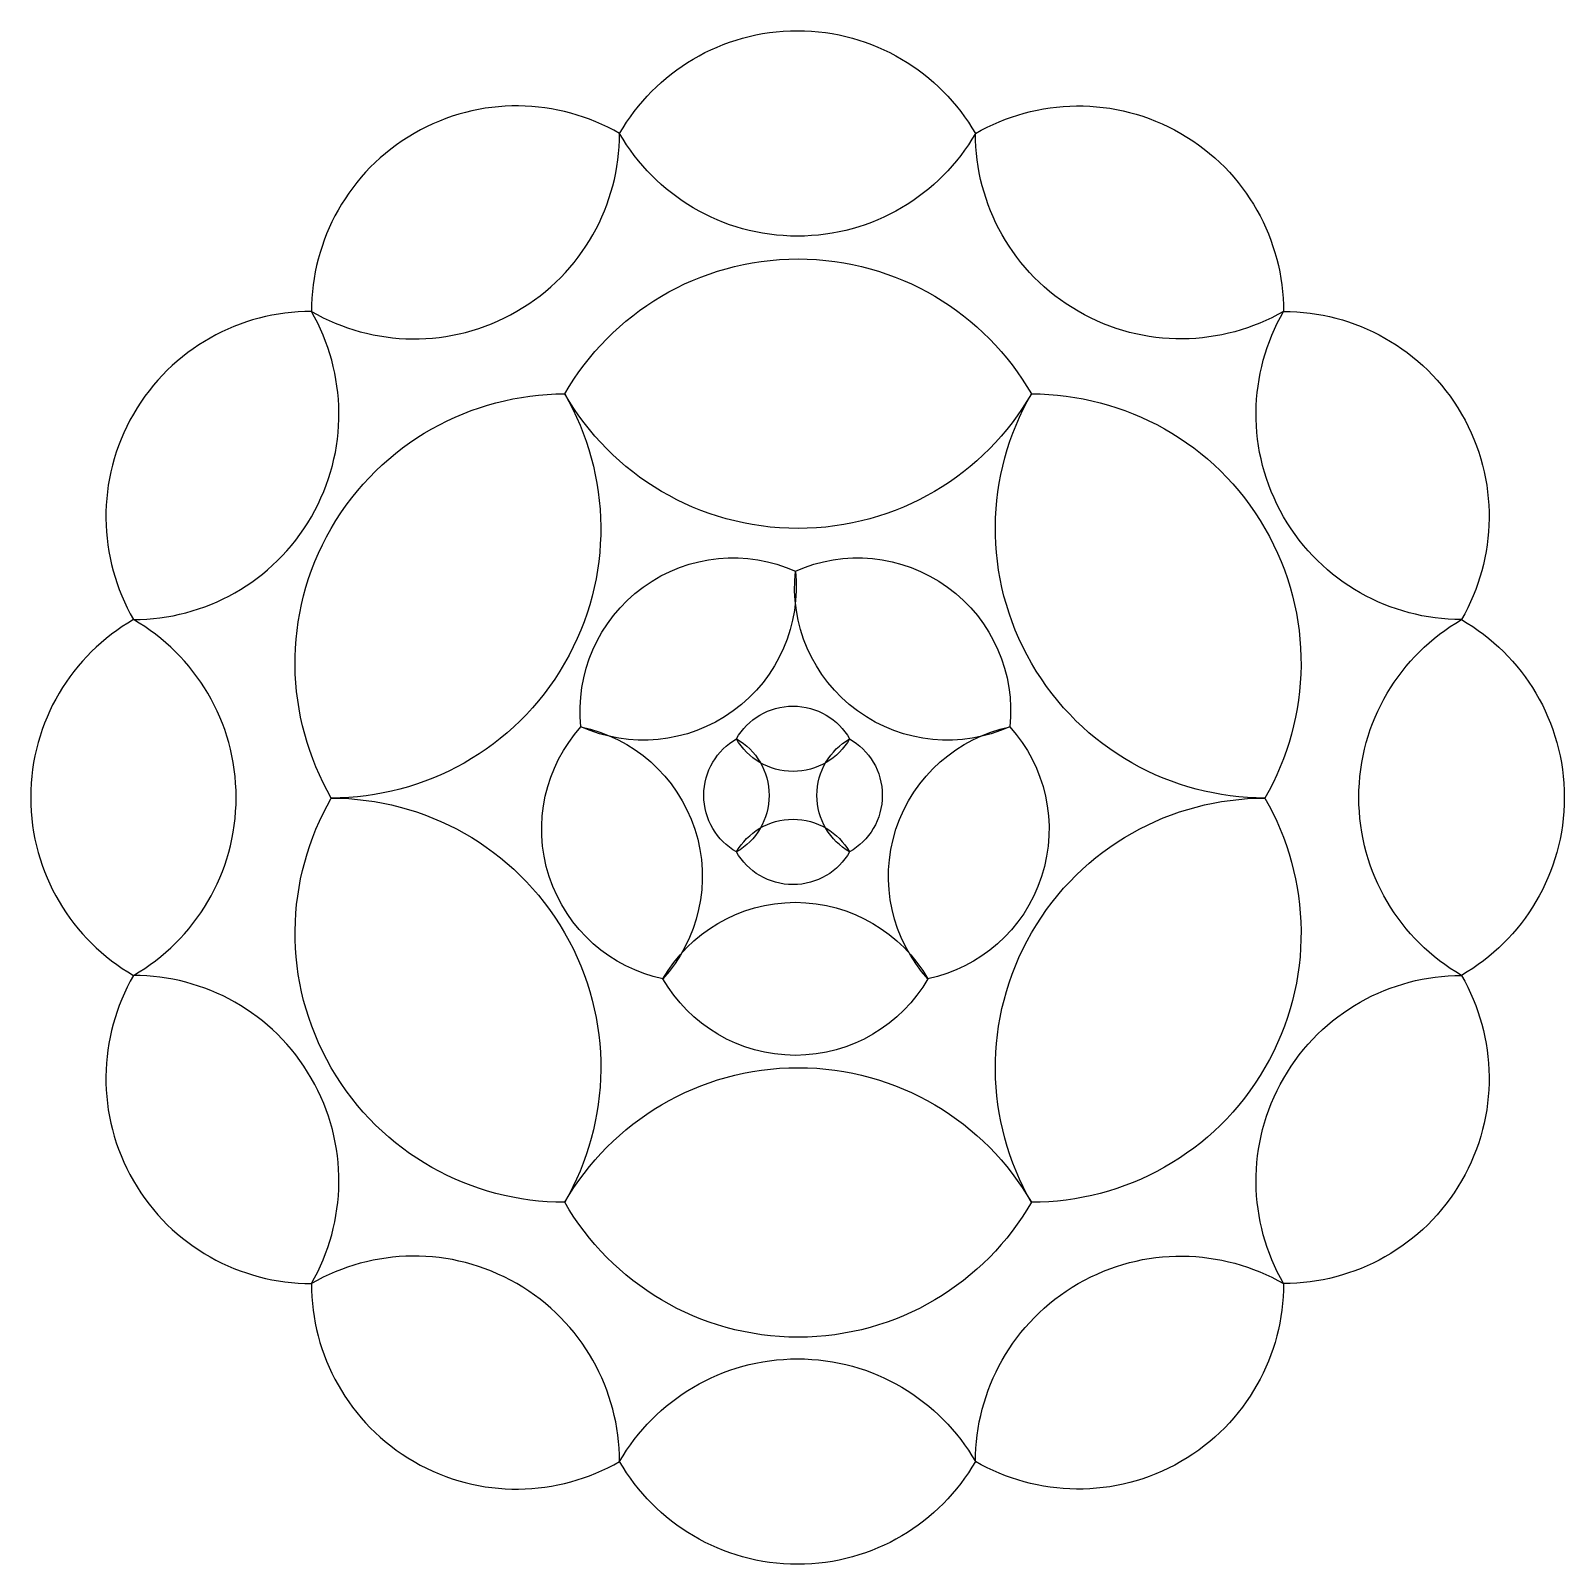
# Model space of a CAD drawing. Header units: centimetres. Extents: x -8.3 to 8.3, y -8.3 to 8.3.
import ezdxf

# ---------------------------------------------------------------- set-up
doc = ezdxf.new("R2010")
doc.units = ezdxf.units.CM
doc.header["$MEASUREMENT"] = 0
doc.layers.add('Layer 1', color=7, linetype='Continuous')

msp = doc.modelspace()

# ---------------------------------------------------------------- linework, layer by layer
at = {"layer": 'Layer 1'}
for points, knots in [([(1.93371, 7.21669), (1.54769, 7.88428), (0.82604, 8.33437), (-0.00057, 8.33437), (-0.00057, 8.33437), (-0.82718, 8.33437), (-1.54769, 7.88428), (-1.93371, 7.21669), (-1.93371, 7.21669), (-1.54757, 6.54957), (-0.82683, 6.10129), (-0.00057, 6.10129), (-0.00057, 6.10129), (0.82569, 6.10129), (1.54757, 6.54958), (1.93371, 7.21669)], [0, 0, 0, 0, 0.2, 0.2, 0.2, 0.2, 0.4, 0.4, 0.4, 0.4, 0.6, 0.6, 0.6, 0.6, 1, 1, 1, 1]), ([(-5.28298, 5.28298), (-5.28247, 6.05414), (-4.88255, 6.80476), (-4.16669, 7.21806), (-4.16669, 7.21806), (-3.45083, 7.63136), (-2.6018, 7.60183), (-1.9337, 7.21669), (-1.9337, 7.21669), (-1.93455, 6.44588), (-2.33459, 5.69728), (-3.05014, 5.28415), (-3.05014, 5.28415), (-3.7657, 4.87102), (-4.61501, 4.89831), (-5.28297, 5.28298), (-5.28297, 5.28298), (-5.28297, 5.28298), (-5.28298, 5.28298), (-5.28298, 5.28298)], [0, 0, 0, 0, 0.16666667, 0.16666667, 0.16666667, 0.16666667, 0.33333333, 0.33333333, 0.33333333, 0.33333333, 0.5, 0.5, 0.5, 0.5, 0.66666667, 0.66666667, 0.66666667, 0.66666667, 1, 1, 1, 1]), ([(5.28298, 5.28298), (5.28247, 6.05414), (4.88255, 6.80476), (4.16669, 7.21806), (4.16669, 7.21806), (3.45083, 7.63136), (2.6018, 7.60183), (1.9337, 7.21669), (1.9337, 7.21669), (1.93455, 6.44588), (2.33459, 5.69728), (3.05014, 5.28415), (3.05014, 5.28415), (3.7657, 4.87102), (4.61501, 4.89831), (5.28297, 5.28298), (5.28297, 5.28298), (5.28297, 5.28298), (5.28298, 5.28298), (5.28298, 5.28298)], [0, 0, 0, 0, 0.16666667, 0.16666667, 0.16666667, 0.16666667, 0.33333333, 0.33333333, 0.33333333, 0.33333333, 0.5, 0.5, 0.5, 0.5, 0.66666667, 0.66666667, 0.66666667, 0.66666667, 1, 1, 1, 1]), ([(2.54275, 4.38717), (2.0364, 5.26286), (1.08979, 5.85326), (0.00551, 5.85326), (0.00551, 5.85326), (-1.07877, 5.85326), (-2.02388, 5.26286), (-2.53023, 4.38717), (-2.53023, 4.38717), (-2.02372, 3.5121), (-1.07831, 2.92407), (0.00551, 2.92407), (0.00551, 2.92407), (1.08933, 2.92407), (2.03624, 3.5121), (2.54275, 4.38717)], [0, 0, 0, 0, 0.2, 0.2, 0.2, 0.2, 0.4, 0.4, 0.4, 0.4, 0.6, 0.6, 0.6, 0.6, 1, 1, 1, 1]), ([(-7.21669, 1.93371), (-7.60183, 2.60181), (-7.6308, 3.45182), (-7.21749, 4.16768), (-7.21749, 4.16768), (-6.80419, 4.88354), (-6.05414, 5.28248), (-5.28298, 5.28298), (-5.28298, 5.28298), (-4.89831, 4.61501), (-4.87045, 3.76669), (-5.28358, 3.05113), (-5.28358, 3.05113), (-5.69671, 2.33557), (-6.44588, 1.93455), (-7.21669, 1.9337), (-7.21669, 1.9337), (-7.21669, 1.9337), (-7.21669, 1.93371), (-7.21669, 1.93371)], [0, 0, 0, 0, 0.16666667, 0.16666667, 0.16666667, 0.16666667, 0.33333333, 0.33333333, 0.33333333, 0.33333333, 0.5, 0.5, 0.5, 0.5, 0.66666667, 0.66666667, 0.66666667, 0.66666667, 1, 1, 1, 1]), ([(7.21669, 1.93371), (7.60183, 2.60181), (7.6308, 3.45182), (7.21749, 4.16768), (7.21749, 4.16768), (6.80419, 4.88354), (6.05414, 5.28248), (5.28298, 5.28298), (5.28298, 5.28298), (4.89831, 4.61501), (4.87045, 3.76669), (5.28358, 3.05113), (5.28358, 3.05113), (5.69671, 2.33557), (6.44588, 1.93455), (7.21669, 1.9337), (7.21669, 1.9337), (7.21669, 1.9337), (7.21669, 1.93371), (7.21669, 1.93371)], [0, 0, 0, 0, 0.16666667, 0.16666667, 0.16666667, 0.16666667, 0.33333333, 0.33333333, 0.33333333, 0.33333333, 0.5, 0.5, 0.5, 0.5, 0.66666667, 0.66666667, 0.66666667, 0.66666667, 1, 1, 1, 1]), ([(-2.53024, 4.38717), (-3.54179, 4.3865), (-4.52639, 3.86192), (-5.06854, 2.9229), (-5.06854, 2.9229), (-5.61068, 1.98388), (-5.57193, 0.87019), (-5.06674, -0.00617), (-5.06674, -0.00617), (-4.05565, -0.00506), (-3.07369, 0.51968), (-2.53178, 1.4583), (-2.53178, 1.4583), (-1.98987, 2.39692), (-2.02566, 3.51098), (-2.53024, 4.38717)], [0, 0, 0, 0, 0.2, 0.2, 0.2, 0.2, 0.4, 0.4, 0.4, 0.4, 0.6, 0.6, 0.6, 0.6, 1, 1, 1, 1]), ([(5.07924, -0.00617), (5.58444, 0.87019), (5.62244, 1.98517), (5.08029, 2.92419), (5.08029, 2.92419), (4.53815, 3.86321), (3.55429, 4.3865), (2.54274, 4.38716), (2.54274, 4.38716), (2.03816, 3.51097), (2.00162, 2.39821), (2.54353, 1.45959), (2.54353, 1.45959), (3.08544, 0.52097), (4.06814, -0.00506), (5.07923, -0.00617), (5.07923, -0.00617), (5.07923, -0.00617), (5.07924, -0.00617), (5.07924, -0.00617)], [0, 0, 0, 0, 0.16666667, 0.16666667, 0.16666667, 0.16666667, 0.33333333, 0.33333333, 0.33333333, 0.33333333, 0.5, 0.5, 0.5, 0.5, 0.66666667, 0.66666667, 0.66666667, 0.66666667, 1, 1, 1, 1]), ([(-2.35338, 0.76791), (-1.8285, 0.53463), (-1.1966, 0.57935), (-0.6985, 0.94124), (-0.6985, 0.94124), (-0.2004, 1.30313), (0.03671, 1.88979), (-0.02295, 2.46107), (-0.02295, 2.46107), (-0.5477, 2.69401), (-1.17826, 2.6486), (-1.67615, 2.28686), (-1.67615, 2.28686), (-2.17404, 1.92512), (-2.41277, 1.33895), (-2.35339, 0.76791), (-2.35339, 0.76791), (-2.35339, 0.76791), (-2.35338, 0.76791), (-2.35338, 0.76791)], [0, 0, 0, 0, 0.16666667, 0.16666667, 0.16666667, 0.16666667, 0.33333333, 0.33333333, 0.33333333, 0.33333333, 0.5, 0.5, 0.5, 0.5, 0.66666667, 0.66666667, 0.66666667, 0.66666667, 1, 1, 1, 1]), ([(-0.02295, 2.46107), (-0.08261, 1.88979), (0.15519, 1.30263), (0.65329, 0.94074), (0.65329, 0.94074), (1.15139, 0.57885), (1.78261, 0.53463), (2.30749, 0.76791), (2.30749, 0.76791), (2.36687, 1.33896), (2.12883, 1.92463), (1.63094, 2.28636), (1.63094, 2.28636), (1.13305, 2.6481), (0.5018, 2.69401), (-0.02295, 2.46107)], [0, 0, 0, 0, 0.2, 0.2, 0.2, 0.2, 0.4, 0.4, 0.4, 0.4, 0.6, 0.6, 0.6, 0.6, 1, 1, 1, 1]), ([(-7.21669, -1.93371), (-7.88428, -1.54769), (-8.33437, -0.82604), (-8.33437, 0.00057), (-8.33437, 0.00057), (-8.33437, 0.82718), (-7.88428, 1.54769), (-7.21669, 1.93371), (-7.21669, 1.93371), (-6.54957, 1.54757), (-6.10129, 0.82683), (-6.10129, 0.00057), (-6.10129, 0.00057), (-6.10129, -0.82569), (-6.54958, -1.54757), (-7.21669, -1.93371)], [0, 0, 0, 0, 0.2, 0.2, 0.2, 0.2, 0.4, 0.4, 0.4, 0.4, 0.6, 0.6, 0.6, 0.6, 1, 1, 1, 1]), ([(7.21669, -1.93371), (7.88428, -1.54769), (8.33437, -0.82604), (8.33437, 0.00057), (8.33437, 0.00057), (8.33437, 0.82718), (7.88428, 1.54769), (7.21669, 1.93371), (7.21669, 1.93371), (6.54957, 1.54757), (6.10129, 0.82683), (6.10129, 0.00057), (6.10129, 0.00057), (6.10129, -0.82569), (6.54958, -1.54757), (7.21669, -1.93371)], [0, 0, 0, 0, 0.2, 0.2, 0.2, 0.2, 0.4, 0.4, 0.4, 0.4, 0.6, 0.6, 0.6, 0.6, 1, 1, 1, 1]), ([(0.56645, 0.63812), (0.44366, 0.85048), (0.2141, 0.99365), (-0.04884, 0.99365), (-0.04884, 0.99365), (-0.31178, 0.99365), (-0.54098, 0.85048), (-0.66377, 0.63812), (-0.66377, 0.63812), (-0.54094, 0.42591), (-0.31167, 0.28331), (-0.04884, 0.28331), (-0.04884, 0.28331), (0.21399, 0.28331), (0.44362, 0.42591), (0.56645, 0.63812)], [0, 0, 0, 0, 0.2, 0.2, 0.2, 0.2, 0.4, 0.4, 0.4, 0.4, 0.6, 0.6, 0.6, 0.6, 1, 1, 1, 1]), ([(-1.46324, -1.97168), (-1.07918, -1.54458), (-0.92645, -0.92978), (-1.1167, -0.34423), (-1.1167, -0.34423), (-1.30696, 0.24132), (-1.79163, 0.64812), (-2.35338, 0.76791), (-2.35338, 0.76791), (-2.73707, 0.34083), (-2.88874, -0.27291), (-2.69856, -0.85821), (-2.69856, -0.85821), (-2.50838, -1.44351), (-2.02468, -1.8517), (-1.46323, -1.97168), (-1.46323, -1.97168), (-1.46323, -1.97168), (-1.46324, -1.97168), (-1.46324, -1.97168)], [0, 0, 0, 0, 0.16666667, 0.16666667, 0.16666667, 0.16666667, 0.33333333, 0.33333333, 0.33333333, 0.33333333, 0.5, 0.5, 0.5, 0.5, 0.66666667, 0.66666667, 0.66666667, 0.66666667, 1, 1, 1, 1]), ([(2.30749, 0.76791), (1.74574, 0.64812), (1.2608, 0.24052), (1.07054, -0.34504), (1.07054, -0.34504), (0.88028, -0.93059), (1.03328, -1.54458), (1.41734, -1.97168), (1.41734, -1.97168), (1.97879, -1.85169), (2.46223, -1.44432), (2.65241, -0.85902), (2.65241, -0.85902), (2.84259, -0.27372), (2.69118, 0.34083), (2.30749, 0.76791)], [0, 0, 0, 0, 0.2, 0.2, 0.2, 0.2, 0.4, 0.4, 0.4, 0.4, 0.6, 0.6, 0.6, 0.6, 1, 1, 1, 1]), ([(-0.66377, -0.5921), (-0.45141, -0.46931), (-0.30824, -0.23975), (-0.30824, 0.02319), (-0.30824, 0.02319), (-0.30824, 0.28613), (-0.45141, 0.51533), (-0.66377, 0.63812), (-0.66377, 0.63812), (-0.87598, 0.51529), (-1.01858, 0.28602), (-1.01858, 0.02319), (-1.01858, 0.02319), (-1.01858, -0.23964), (-0.87598, -0.46927), (-0.66377, -0.5921)], [0, 0, 0, 0, 0.2, 0.2, 0.2, 0.2, 0.4, 0.4, 0.4, 0.4, 0.6, 0.6, 0.6, 0.6, 1, 1, 1, 1]), ([(0.56645, -0.5921), (0.77881, -0.46931), (0.92198, -0.23975), (0.92198, 0.02319), (0.92198, 0.02319), (0.92198, 0.28613), (0.77881, 0.51533), (0.56645, 0.63812), (0.56645, 0.63812), (0.35424, 0.51529), (0.21164, 0.28602), (0.21164, 0.02319), (0.21164, 0.02319), (0.21164, -0.23964), (0.35424, -0.46927), (0.56645, -0.5921)], [0, 0, 0, 0, 0.2, 0.2, 0.2, 0.2, 0.4, 0.4, 0.4, 0.4, 0.6, 0.6, 0.6, 0.6, 1, 1, 1, 1]), ([(-5.06673, -0.00617), (-5.57193, -0.88253), (-5.60993, -1.99751), (-5.06778, -2.93653), (-5.06778, -2.93653), (-4.52564, -3.87555), (-3.54178, -4.39884), (-2.53023, -4.3995), (-2.53023, -4.3995), (-2.02565, -3.52331), (-1.98911, -2.41055), (-2.53102, -1.47193), (-2.53102, -1.47193), (-3.07293, -0.53331), (-4.05563, -0.00728), (-5.06672, -0.00617), (-5.06672, -0.00617), (-5.06672, -0.00617), (-5.06673, -0.00617), (-5.06673, -0.00617)], [0, 0, 0, 0, 0.16666667, 0.16666667, 0.16666667, 0.16666667, 0.33333333, 0.33333333, 0.33333333, 0.33333333, 0.5, 0.5, 0.5, 0.5, 0.66666667, 0.66666667, 0.66666667, 0.66666667, 1, 1, 1, 1]), ([(2.54275, -4.3995), (3.5543, -4.39883), (4.5389, -3.87425), (5.08105, -2.93523), (5.08105, -2.93523), (5.62319, -1.99621), (5.58444, -0.88252), (5.07925, -0.00616), (5.07925, -0.00616), (4.06816, -0.00727), (3.0862, -0.53201), (2.54429, -1.47063), (2.54429, -1.47063), (2.00238, -2.40925), (2.03817, -3.52331), (2.54275, -4.3995)], [0, 0, 0, 0, 0.2, 0.2, 0.2, 0.2, 0.4, 0.4, 0.4, 0.4, 0.6, 0.6, 0.6, 0.6, 1, 1, 1, 1]), ([(0.56645, -0.5921), (0.44366, -0.37974), (0.2141, -0.23657), (-0.04884, -0.23657), (-0.04884, -0.23657), (-0.31178, -0.23657), (-0.54098, -0.37974), (-0.66377, -0.5921), (-0.66377, -0.5921), (-0.54094, -0.80431), (-0.31167, -0.94691), (-0.04884, -0.94691), (-0.04884, -0.94691), (0.21399, -0.94691), (0.44362, -0.80431), (0.56645, -0.5921)], [0, 0, 0, 0, 0.2, 0.2, 0.2, 0.2, 0.4, 0.4, 0.4, 0.4, 0.6, 0.6, 0.6, 0.6, 1, 1, 1, 1]), ([(1.41734, -1.97168), (1.12982, -1.47444), (0.59231, -1.13919), (-0.02337, -1.13919), (-0.02337, -1.13919), (-0.63906, -1.13919), (-1.17571, -1.47444), (-1.46323, -1.97168), (-1.46323, -1.97168), (-1.17562, -2.46857), (-0.63879, -2.80247), (-0.02337, -2.80247), (-0.02337, -2.80247), (0.59205, -2.80247), (1.12973, -2.46857), (1.41734, -1.97168)], [0, 0, 0, 0, 0.2, 0.2, 0.2, 0.2, 0.4, 0.4, 0.4, 0.4, 0.6, 0.6, 0.6, 0.6, 1, 1, 1, 1]), ([(-5.28298, -5.28298), (-6.05414, -5.28247), (-6.80476, -4.88255), (-7.21806, -4.16669), (-7.21806, -4.16669), (-7.63136, -3.45083), (-7.60183, -2.6018), (-7.21669, -1.9337), (-7.21669, -1.9337), (-6.44588, -1.93455), (-5.69728, -2.33459), (-5.28415, -3.05014), (-5.28415, -3.05014), (-4.87102, -3.7657), (-4.89831, -4.61501), (-5.28298, -5.28297), (-5.28298, -5.28297), (-5.28298, -5.28297), (-5.28298, -5.28298), (-5.28298, -5.28298)], [0, 0, 0, 0, 0.16666667, 0.16666667, 0.16666667, 0.16666667, 0.33333333, 0.33333333, 0.33333333, 0.33333333, 0.5, 0.5, 0.5, 0.5, 0.66666667, 0.66666667, 0.66666667, 0.66666667, 1, 1, 1, 1]), ([(5.28298, -5.28298), (6.05414, -5.28247), (6.80476, -4.88255), (7.21806, -4.16669), (7.21806, -4.16669), (7.63136, -3.45083), (7.60183, -2.6018), (7.21669, -1.9337), (7.21669, -1.9337), (6.44588, -1.93455), (5.69728, -2.33459), (5.28415, -3.05014), (5.28415, -3.05014), (4.87102, -3.7657), (4.89831, -4.61501), (5.28298, -5.28297), (5.28298, -5.28297), (5.28298, -5.28297), (5.28298, -5.28298), (5.28298, -5.28298)], [0, 0, 0, 0, 0.16666667, 0.16666667, 0.16666667, 0.16666667, 0.33333333, 0.33333333, 0.33333333, 0.33333333, 0.5, 0.5, 0.5, 0.5, 0.66666667, 0.66666667, 0.66666667, 0.66666667, 1, 1, 1, 1]), ([(-2.53024, -4.3995), (-2.02389, -5.27519), (-1.07728, -5.86559), (0.007, -5.86559), (0.007, -5.86559), (1.09128, -5.86559), (2.03639, -5.27519), (2.54274, -4.3995), (2.54274, -4.3995), (2.03623, -3.52443), (1.09082, -2.9364), (0.007, -2.9364), (0.007, -2.9364), (-1.07682, -2.9364), (-2.02373, -3.52443), (-2.53024, -4.3995)], [0, 0, 0, 0, 0.2, 0.2, 0.2, 0.2, 0.4, 0.4, 0.4, 0.4, 0.6, 0.6, 0.6, 0.6, 1, 1, 1, 1]), ([(-1.93371, -7.21669), (-2.60181, -7.60183), (-3.45182, -7.6308), (-4.16768, -7.21749), (-4.16768, -7.21749), (-4.88354, -6.80419), (-5.28248, -6.05414), (-5.28298, -5.28298), (-5.28298, -5.28298), (-4.61501, -4.89831), (-3.76669, -4.87045), (-3.05113, -5.28358), (-3.05113, -5.28358), (-2.33557, -5.69671), (-1.93455, -6.44588), (-1.9337, -7.21669), (-1.9337, -7.21669), (-1.9337, -7.21669), (-1.93371, -7.21669), (-1.93371, -7.21669)], [0, 0, 0, 0, 0.16666667, 0.16666667, 0.16666667, 0.16666667, 0.33333333, 0.33333333, 0.33333333, 0.33333333, 0.5, 0.5, 0.5, 0.5, 0.66666667, 0.66666667, 0.66666667, 0.66666667, 1, 1, 1, 1]), ([(1.93371, -7.21669), (2.60181, -7.60183), (3.45182, -7.6308), (4.16768, -7.21749), (4.16768, -7.21749), (4.88354, -6.80419), (5.28248, -6.05414), (5.28298, -5.28298), (5.28298, -5.28298), (4.61501, -4.89831), (3.76669, -4.87045), (3.05113, -5.28358), (3.05113, -5.28358), (2.33557, -5.69671), (1.93455, -6.44588), (1.9337, -7.21669), (1.9337, -7.21669), (1.9337, -7.21669), (1.93371, -7.21669), (1.93371, -7.21669)], [0, 0, 0, 0, 0.16666667, 0.16666667, 0.16666667, 0.16666667, 0.33333333, 0.33333333, 0.33333333, 0.33333333, 0.5, 0.5, 0.5, 0.5, 0.66666667, 0.66666667, 0.66666667, 0.66666667, 1, 1, 1, 1]), ([(-1.93371, -7.21669), (-1.54769, -7.88428), (-0.82604, -8.33437), (0.00057, -8.33437), (0.00057, -8.33437), (0.82718, -8.33437), (1.54769, -7.88428), (1.93371, -7.21669), (1.93371, -7.21669), (1.54757, -6.54957), (0.82683, -6.10129), (0.00057, -6.10129), (0.00057, -6.10129), (-0.82569, -6.10129), (-1.54757, -6.54958), (-1.93371, -7.21669)], [0, 0, 0, 0, 0.2, 0.2, 0.2, 0.2, 0.4, 0.4, 0.4, 0.4, 0.6, 0.6, 0.6, 0.6, 1, 1, 1, 1])]:
    msp.add_open_spline(points, degree=3, knots=knots, dxfattribs=at)

doc.saveas('drawing.dxf')
